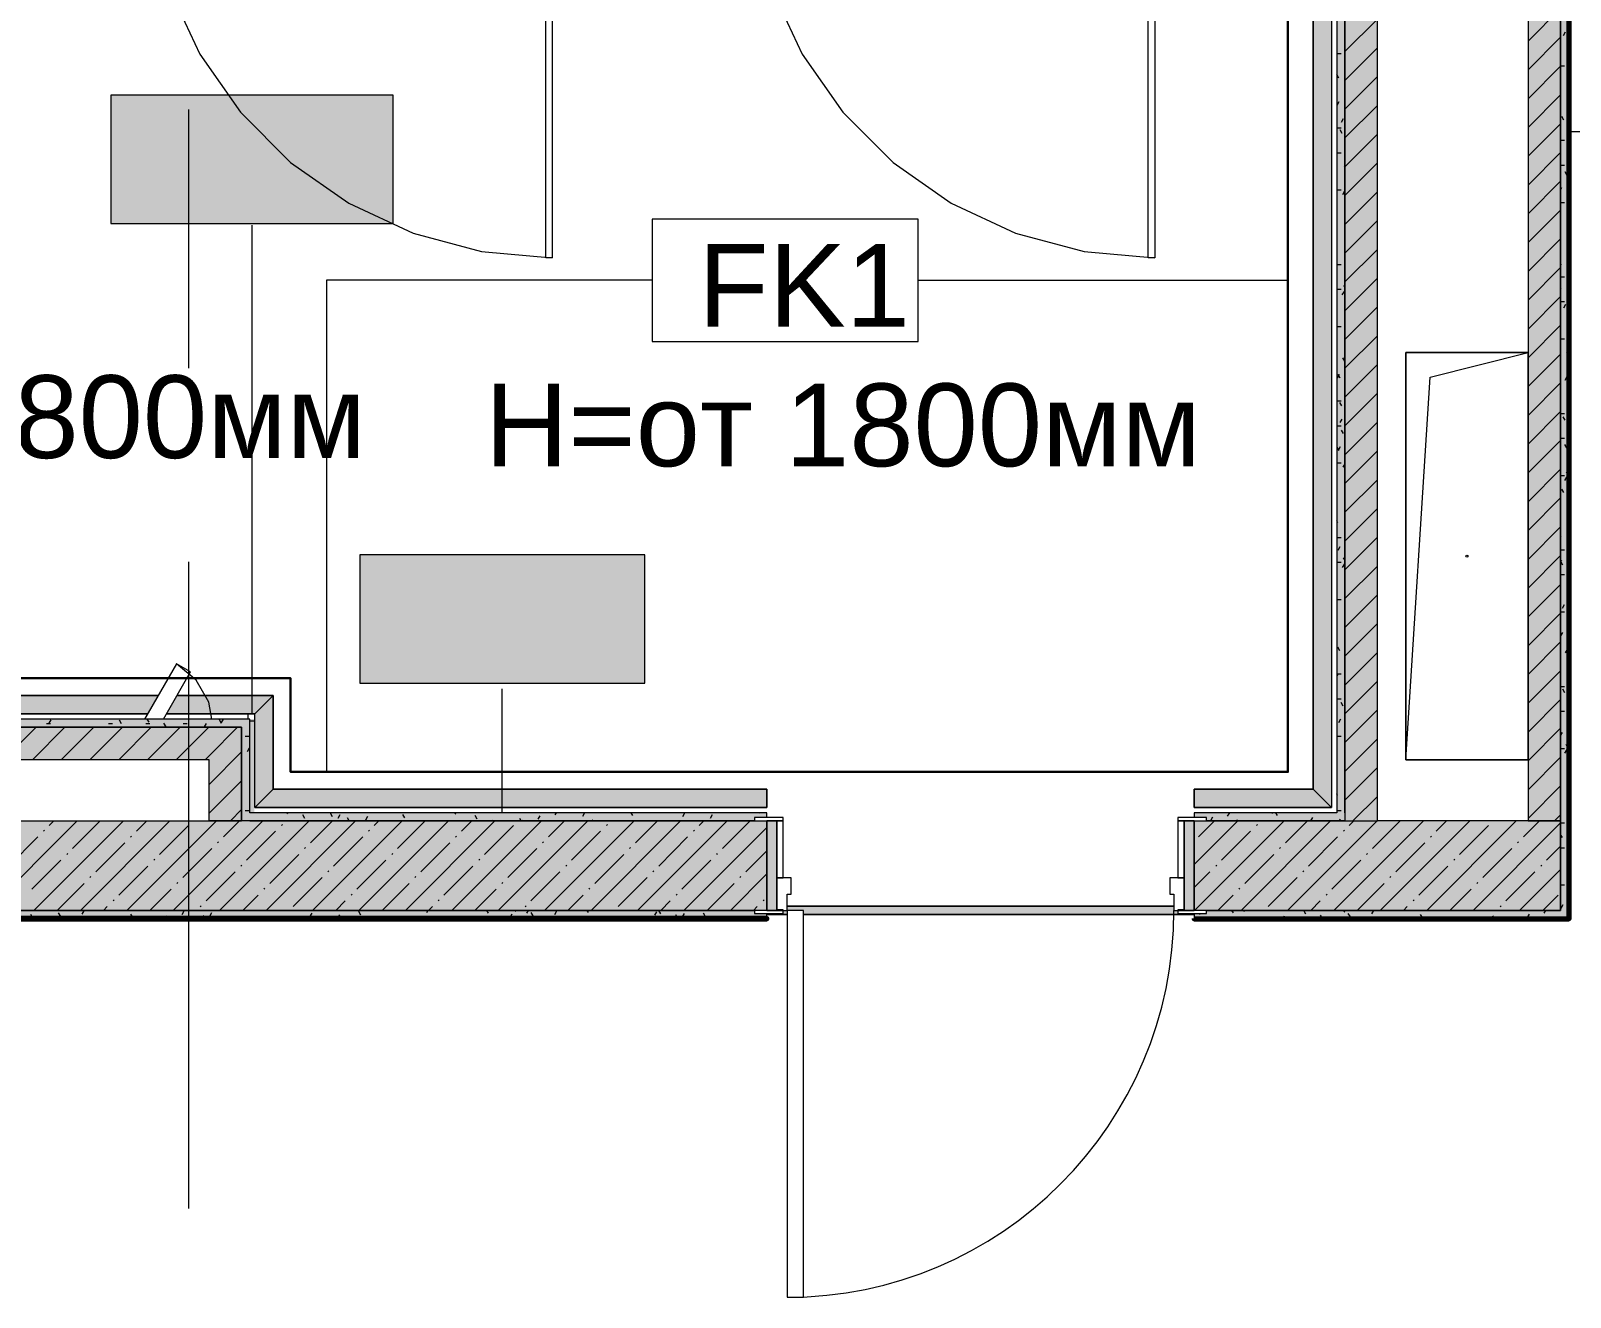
# Model space of a CAD drawing. Header units: millimetres. Extents: x -3817 to 677485, y -22715 to 103890.
# Drawn here: x 442851 to 446632, y 6149 to 9259 of the extents above; entities that cross this region are included whole.
import ezdxf

# ---------------------------------------------------------------- set-up
doc = ezdxf.new("R2010")
doc.units = ezdxf.units.MM
doc.layers.add('PDF _Геометрия', color=7, linetype='Continuous', true_color=0x1d1d1d)
doc.layers.add('PDF _Сплошная заливка', color=7, linetype='Continuous', true_color=0xffffff)
doc.layers.add('PDF _Текст', color=7, linetype='Continuous')
doc.styles.add('PDF GOST-Common', font='arial.ttf')

msp = doc.modelspace()

# ---------------------------------------------------------------- hatches: boundary and pattern name
at = {"layer": 'PDF _Сплошная заливка', "transparency": 33554559}
for points in [[(446078.6, 7319), (446158.6, 7319), (446158.6, 12299), (446078.6, 12299), (446078.6, 7339)], [(446528.6, 7319), (446608.6, 7319), (446608.6, 12299), (446528.6, 12299), (446528.6, 10137.9)], [(446608.6, 7099), (446628.6, 7099), (446628.6, 12278.5), (446608.6, 12279), (446608.6, 10137.9)], [(446058.6, 7339), (446078.6, 7339), (446078.6, 11899), (446058.6, 11899), (446058.6, 10137.9)], [(442886, 7469), (443288.6, 7469), (443288.6, 7549), (440338.6, 7549), (440338.6, 7469)]]:
    msp.add_hatch(color=256, dxfattribs=at).paths.add_polyline_path(points)
at = {"layer": 'PDF _Сплошная заливка', "true_color": 0xd7cdc4, "transparency": 33554559}
h = msp.add_hatch(color=254, dxfattribs=at)
h.paths.add_polyline_path([(443183.6, 7581.5), (443401.1, 7581.5), (443446.1, 7626.5), (443209.6, 7626.5)], flags=0)
h.paths.add_polyline_path([(443137.4, 7581.5), (443163.4, 7626.5), (440416.1, 7626.5), (440371.1, 7581.5), (443118.6, 7581.5)], flags=0)
at = {"layer": 'PDF _Сплошная заливка', "transparency": 33554559}
h = msp.add_hatch(color=256, dxfattribs=at)
h.paths.add_polyline_path([(446078.6, 7319), (446078.6, 7339), (445708.6, 7339), (445708.6, 7327), (445738.6, 7327), (445738.6, 7319)], flags=0)
h.paths.add_polyline_path([(444179, 7319), (444628.6, 7319.5), (444628.6, 7327), (444658.6, 7327), (444658.6, 7339), (443388.6, 7339), (443388.6, 7319)], flags=0)
h = msp.add_hatch(color=256, dxfattribs=at)
h.paths.add_polyline_path([(439208.6, 7099), (444658.6, 7099), (444658.6, 7319), (439208.6, 7319)], flags=0)
h.paths.add_polyline_path([(446608.6, 7099), (446608.6, 7319), (445708.6, 7319), (445708.6, 7099), (445738.6, 7099)], flags=0)
h = msp.add_hatch(color=256, dxfattribs=at)
h.paths.add_polyline_path([(444658.6, 7079), (444658.6, 7091), (444628.6, 7091), (444628.6, 7099), (439188.6, 7099), (439188.6, 7079), (444179, 7079)], flags=0)
h.paths.add_polyline_path([(446628.6, 7079), (446629.6, 7079), (446628.6, 7099), (445738.6, 7099), (445738.6, 7091), (445708.6, 7091), (445708.6, 7079), (446616.6, 7079)], flags=0)
at = {"layer": 'PDF _Сплошная заливка', "true_color": 0x494949, "transparency": 33554559}
h = msp.add_hatch(color=251, dxfattribs=at)
h.paths.add_polyline_path([(445471.9, 7089), (445668.6, 7091), (445668.6, 7099), (445658.6, 7099), (445658.6, 7109), (444708.6, 7109), (444708.6, 7099), (444748.6, 7099), (444748.6, 7089)], flags=0)
h.paths.add_polyline_path([(444698.6, 7089), (444708.6, 7090.3), (444708.6, 7099), (444698.6, 7099), (444698.6, 7091), (444683.6, 7089)], flags=0)

# ---------------------------------------------------------------- linework, layer by layer
at = {"layer": 'PDF _Геометрия', "color": 9, "lineweight": 9, "true_color": 0xc0c0c0}
for points in [[(439288.6, 11999), (439288.6, 12299), (446528.6, 12299), (446528.6, 7319), (446158.6, 7319), (446158.6, 12299), (446078.6, 12299), (446078.6, 11999)], [(446608.6, 7099), (446608.6, 7319), (446608.6, 12299), (446608.6, 12279)], [(440258.6, 7669), (439288.6, 7669), (439288.6, 7749), (439438.6, 7749), (439438.6, 9899), (439288.6, 9899), (439288.6, 9979), (439518.6, 9979), (439518.6, 7749), (439518.6, 9899), (439518.6, 9979), (439308.6, 9979), (439288.6, 9979), (439288.6, 7319), (443368.6, 7319), (443368.6, 7549), (443288.6, 7549), (443368.6, 7549), (443368.6, 7319), (443288.6, 7319), (443288.6, 7469), (440338.6, 7469), (440338.6, 7319), (440258.6, 7319)]]:
    msp.add_lwpolyline(points, close=True, dxfattribs=at)
at = {"layer": 'PDF _Геометрия', "color": 231, "lineweight": 70, "true_color": 0xff80c0}
for points in [[(445708.6, 7079), (445708.6, 7078), (446628.6, 7078), (446628.6, 7079), (446629.6, 7079), (446629.6, 7099), (446629.6, 12278.5), (446628.6, 12278.5)], [(438508.6, 8519), (438508.6, 8518), (439187.6, 8518), (439187.6, 7079), (439187.6, 7078), (444658.6, 7078), (444658.6, 7079), (439188.6, 7079), (439188.6, 8519)]]:
    msp.add_lwpolyline(points, dxfattribs=at)
at = {"layer": 'PDF _Геометрия', "color": 7, "lineweight": 9}
for points in [[(446629.6, 7099), (446628.6, 7099), (446628.6, 12278.5)], [(446078.6, 11919), (443638.6, 11919), (446078.6, 11919), (446078.6, 11899), (446078.6, 7339), (446078.6, 7319), (445738.6, 7319), (446078.6, 7319), (446158.6, 7319)], [(446046.1, 11886.5), (443619.9, 11886.5), (446046.1, 11886.5), (446046.1, 7351.5)], [(446078.6, 7339), (446078.6, 11899)], [(446001.1, 11841.5), (443593.9, 11841.5), (446001.1, 11841.5), (446001.1, 7396.5)], [(443131.6, 9702), (443131.6, 9718), (443131.6, 9702), (443146.8, 9528.4), (443191.9, 9360), (443265.6, 9202), (443365.6, 9059.2), (443488.8, 8936), (443631.6, 8836), (443789.6, 8762.3), (443958, 8717.2), (444131.6, 8702), (444115.6, 8702), (444115.6, 9702), (444131.6, 9702), (444131.6, 8702)], [(444611.6, 9702), (444611.6, 9718), (444511.6, 9718), (444611.6, 9718), (444611.6, 9702), (444626.8, 9528.4), (444671.9, 9360), (444745.6, 9202), (444845.6, 9059.2), (444968.8, 8936), (445111.6, 8836), (445269.6, 8762.3), (445438, 8717.2), (445611.6, 8702), (445595.6, 8702), (445595.6, 9702), (445611.6, 9702), (445611.6, 8702)], [(446629.1, 9012.2), (447040.1, 9012.2)], [(443394.1, 7584.5), (443394.1, 8782)], [(444377.1, 8646.5), (443577.1, 8646.5), (443577.1, 7439)], [(445030.2, 8646.5), (445938.6, 8646.5)], [(446228.6, 7469), (446288.6, 8409), (446528.6, 8469)], [(440416.1, 7626.5), (443163.4, 7626.5), (440416.1, 7626.5), (440416.1, 7826.5)], [(440371.1, 7581.5), (443137.4, 7581.5), (440371.1, 7581.5), (440371.1, 7781.5)], [(444008.6, 7339), (444008.6, 7643.1)], [(443446.1, 7396.5), (444658.6, 7396.5), (443446.1, 7396.5), (443446.1, 7626.5)], [(443384.1, 7581.5), (443384.1, 7569)], [(443388.6, 7565), (443401.1, 7565)], [(443401.1, 7351.5), (444658.6, 7351.5), (443401.1, 7351.5), (443401.1, 7581.5)], [(440358.6, 7549), (443288.6, 7549), (440358.6, 7549), (440338.6, 7549)], [(444658.6, 7351.5), (444658.6, 7396.5), (444658.6, 7351.5)], [(443388.6, 7319), (444628.6, 7319), (443388.6, 7319), (443368.6, 7319)], [(445708.6, 7079), (446616.6, 7079), (446628.6, 7079)]]:
    msp.add_lwpolyline(points, dxfattribs=at)
at = {"layer": 'PDF _Геометрия', "color": 231, "lineweight": 9, "true_color": 0xff80c0}
for points in [[(446628.6, 12278.5), (446628.6, 7099)], [(446628.6, 7079), (446616.6, 7079), (445708.6, 7079)]]:
    msp.add_lwpolyline(points, dxfattribs=at)
at = {"layer": 'PDF _Геометрия', "color": 9, "lineweight": 9, "true_color": 0xc0c0c0}
for points in [[(443627.1, 11899), (446058.6, 11899), (446058.6, 7339), (445708.6, 7339), (445708.6, 7327)], [(439188.6, 8519), (439188.6, 7099), (439188.6, 7079), (444658.6, 7079), (444658.6, 7091)], [(444658.6, 7327), (444658.6, 7339), (443388.6, 7339), (443388.6, 7549), (443388.6, 7569), (440358.6, 7569), (440358.6, 7749), (440358.6, 7769), (439626.4, 7769)], [(443288.6, 7469), (443108.6, 7469)], [(444658.6, 7099), (444658.6, 7319)], [(445708.6, 7319), (445708.6, 7099)], [(445708.6, 7091), (445708.6, 7079)], [(446628.6, 7079), (446629.6, 7079), (446629.6, 7099)]]:
    msp.add_lwpolyline(points, dxfattribs=at)
at = {"layer": 'PDF _Геометрия', "color": 7, "lineweight": 9}
for points in [[(446001.1, 7396.5), (446001.1, 11841.5), (446046.1, 11886.5), (446046.1, 7351.5), (445708.6, 7351.5), (445708.6, 7396.5), (445708.6, 7351.5), (446046.1, 7351.5), (446001.1, 7396.5), (445708.6, 7396.5)], [(443741.1, 9101.5), (443047.2, 9101.5), (443047.2, 8786.2), (443741.1, 8786.2)], [(443741.1, 9101.5), (443047.2, 9101.5), (443047.2, 8786.2), (443741.1, 8786.2)], [(445030.2, 8796.5), (444377.1, 8796.5), (444377.1, 8496.5), (445030.2, 8496.5)], [(446528.6, 8469), (446528.6, 7469), (446228.6, 7469), (446228.6, 8469)], [(446528.6, 8469), (446228.6, 8469), (446228.6, 7469), (446528.6, 7469)], [(444358.6, 7972.6), (443658.6, 7972.6), (443658.6, 7657), (444358.6, 7657)], [(443446.1, 7626.5), (443446.1, 7396.5), (443401.1, 7351.5), (443401.1, 7581.5), (443183.6, 7581.5), (443401.1, 7581.5), (443446.1, 7626.5), (443209.6, 7626.5)], [(446528.6, 7319), (446608.6, 7319)], [(439208.6, 7099), (444628.6, 7099)], [(444658.6, 7089), (444708.6, 7089)], [(444708.6, 7109), (445658.6, 7109)], [(444748.6, 7089), (445708.6, 7089)], [(445738.6, 7099), (446608.6, 7099)]]:
    msp.add_lwpolyline(points, close=True, dxfattribs=at)
at = {"layer": 'PDF _Геометрия', "color": 231, "lineweight": 30, "true_color": 0xff80c0}
msp.add_lwpolyline([(445938.6, 11799), (439408.6, 11799), (439408.6, 10099), (439638.6, 10099), (439638.6, 7869), (440458.6, 7869), (440458.6, 7669), (443488.6, 7669), (443488.6, 7439), (445938.6, 7439)], close=True, dxfattribs=at)
at = {"layer": 'PDF _Геометрия', "lineweight": 9}
for points in [[(446528.6, 9234), (446608.6, 9314)], [(446078.6, 9208.3), (446158.6, 9288.3)], [(446528.6, 9163.3), (446608.6, 9243.3)], [(446078.6, 9137.6), (446158.6, 9217.6)], [(446528.6, 9092.6), (446608.6, 9172.6)], [(446078.6, 9066.8), (446158.6, 9146.8)], [(446078.6, 8996.1), (446158.6, 9076.1)], [(446528.6, 9021.9), (446608.6, 9101.9)], [(446078.6, 8925.4), (446158.6, 9005.4)], [(446528.6, 8951.2), (446608.6, 9031.2)], [(446078.6, 8854.7), (446158.6, 8934.7)], [(446528.6, 8880.4), (446608.6, 8960.4)], [(446528.6, 8809.7), (446608.6, 8889.7)], [(446078.6, 8784), (446158.6, 8864)], [(446528.6, 8739), (446608.6, 8819)], [(446078.6, 8713.3), (446158.6, 8793.3)], [(446528.6, 8668.3), (446608.6, 8748.3)], [(446078.6, 8642.6), (446158.6, 8722.6)], [(446528.6, 8597.6), (446608.6, 8677.6)], [(446078.6, 8571.9), (446158.6, 8651.9)], [(446528.6, 8526.9), (446608.6, 8606.9)], [(446078.6, 8501.2), (446158.6, 8581.2)], [(446078.6, 8430.4), (446158.6, 8510.4)], [(446528.6, 8456.2), (446608.6, 8536.2)], [(446078.6, 8359.7), (446158.6, 8439.7)], [(446528.6, 8385.5), (446608.6, 8465.5)], [(446078.6, 8289), (446158.6, 8369)], [(446528.6, 8314.8), (446608.6, 8394.8)], [(446528.6, 8244.1), (446608.6, 8324.1)], [(446078.6, 8218.3), (446158.6, 8298.3)], [(446528.6, 8173.3), (446608.6, 8253.3)], [(446078.6, 8147.6), (446158.6, 8227.6)], [(446528.6, 8102.6), (446608.6, 8182.6)], [(446078.6, 8076.9), (446158.6, 8156.9)], [(446528.6, 8031.9), (446608.6, 8111.9)], [(446078.6, 8006.2), (446158.6, 8086.2)], [(446528.6, 7961.2), (446608.6, 8041.2)], [(446078.6, 7935.5), (446158.6, 8015.5)], [(446078.6, 7864.8), (446158.6, 7944.8)], [(446528.6, 7890.5), (446608.6, 7970.5)], [(446078.6, 7794.1), (446158.6, 7874.1)], [(446528.6, 7819.8), (446608.6, 7899.8)], [(446528.6, 7749.1), (446608.6, 7829.1)], [(446078.6, 7723.3), (446158.6, 7803.3)], [(446528.6, 7678.4), (446608.6, 7758.4)], [(446078.6, 7652.6), (446158.6, 7732.6)], [(446528.6, 7607.7), (446608.6, 7687.7)], [(446078.6, 7581.9), (446158.6, 7661.9)], [(446528.6, 7536.9), (446608.6, 7616.9)], [(446078.6, 7511.2), (446158.6, 7591.2)], [(442783.7, 7469), (442863.7, 7549)], [(442854.5, 7469), (442934.5, 7549)], [(442925.2, 7469), (443005.2, 7549)], [(442995.9, 7469), (443075.9, 7549)], [(443066.6, 7469), (443146.6, 7549)], [(443137.3, 7469), (443217.3, 7549)], [(443208, 7469), (443288, 7549)], [(443278.7, 7469), (443288.6, 7478.9), (443358.7, 7549)], [(446528.6, 7466.2), (446608.6, 7546.2)], [(443288.6, 7408.2), (443368.6, 7488.2)], [(446078.6, 7440.5), (446158.6, 7520.5)], [(446528.6, 7395.5), (446608.6, 7475.5)], [(443288.6, 7337.5), (443368.6, 7417.5)], [(446078.6, 7369.8), (446158.6, 7449.8)], [(446098.6, 7319), (446158.6, 7379.1)], [(446528.6, 7324.8), (446608.6, 7404.8)], [(443340.8, 7319), (443368.6, 7346.8)], [(442744.3, 7099), (442964.3, 7319)], [(442858.3, 7099), (443078.3, 7319)], [(442896.1, 7307.8), (442907.2, 7319)], [(442953.1, 7250.8), (443021.3, 7319)], [(442972.4, 7099), (443192.4, 7319)], [(443086.4, 7099), (443306.4, 7319)], [(443109.9, 7293.6), (443135.3, 7319)], [(443166.9, 7236.5), (443238.2, 7307.8)], [(443200.5, 7099), (443420.5, 7319)], [(443314.5, 7099), (443534.5, 7319)], [(443323.8, 7279.3), (443363.4, 7319)], [(443428.6, 7099), (443648.6, 7319)], [(443466.3, 7307.8), (443468.7, 7310.2)], [(443537.6, 7265.1), (443591.5, 7319)], [(443542.6, 7099), (443762.6, 7319)], [(443656.7, 7099), (443876.7, 7319)], [(443694.4, 7307.8), (443705.6, 7319)], [(443751.4, 7250.8), (443819.6, 7319)], [(443770.7, 7099), (443990.7, 7319)], [(443884.8, 7099), (444104.8, 7319)], [(443908.3, 7293.6), (443933.7, 7319)], [(443965.3, 7236.5), (444036.6, 7307.8)], [(443998.8, 7099), (444218.8, 7319)], [(444112.9, 7099), (444332.9, 7319)], [(444122.1, 7279.3), (444161.8, 7319)], [(444226.9, 7099), (444446.9, 7319)], [(444264.7, 7307.8), (444267, 7310.2)], [(444335.9, 7265.1), (444389.9, 7319)], [(444341, 7099), (444561, 7319)], [(444455, 7099), (444658.6, 7302.6)], [(444492.8, 7307.8), (444503.9, 7319)], [(444549.8, 7250.8), (444618, 7319)], [(445708.6, 7212.1), (445815.5, 7319)], [(445709.5, 7099), (445929.5, 7319)], [(445718.8, 7279.3), (445758.5, 7319)], [(445823.6, 7099), (446043.6, 7319)], [(445861.3, 7307.8), (445863.7, 7310.2)], [(445932.6, 7265.1), (445986.6, 7319)], [(445937.6, 7099), (446157.6, 7319)], [(446051.7, 7099), (446271.7, 7319)], [(446089.4, 7307.8), (446100.6, 7319)], [(446146.5, 7250.8), (446214.7, 7319)], [(446165.7, 7099), (446385.7, 7319)], [(446279.8, 7099), (446499.8, 7319)], [(446303.3, 7293.6), (446328.7, 7319)], [(446360.3, 7236.5), (446431.6, 7307.8)], [(446393.8, 7099), (446608.6, 7313.8)], [(446517.1, 7279.3), (446556.8, 7319)], [(446593.5, 7319), (446608.6, 7334.1)], [(442796.3, 7208), (442867.6, 7279.3)], [(442881.8, 7293.6), (442884.2, 7295.9)], [(443010.1, 7193.8), (443081.4, 7265.1)], [(443095.7, 7279.3), (443098, 7281.7)], [(443309.5, 7265.1), (443311.9, 7267.4)], [(443380.8, 7222.3), (443452.1, 7293.6)], [(443594.6, 7208), (443665.9, 7279.3)], [(443680.2, 7293.6), (443682.5, 7295.9)], [(443808.5, 7193.8), (443879.7, 7265.1)], [(443894, 7279.3), (443896.4, 7281.7)], [(444107.8, 7265.1), (444110.2, 7267.4)], [(444179.1, 7222.3), (444250.4, 7293.6)], [(444393, 7208), (444464.2, 7279.3)], [(444478.5, 7293.6), (444480.9, 7295.9)], [(445775.8, 7222.3), (445847.1, 7293.6)], [(445989.7, 7208), (446060.9, 7279.3)], [(446075.2, 7293.6), (446077.6, 7295.9)], [(446203.5, 7193.8), (446274.8, 7265.1)], [(446289, 7279.3), (446291.4, 7281.7)], [(446502.9, 7265.1), (446505.2, 7267.4)], [(442938.8, 7236.5), (442941.2, 7238.9)], [(443152.7, 7222.3), (443155, 7224.7)], [(443224, 7179.5), (443295.2, 7250.8)], [(443437.8, 7165.3), (443509.1, 7236.5)], [(443523.3, 7250.8), (443525.7, 7253.2)], [(443737.2, 7236.5), (443739.6, 7238.9)], [(443951, 7222.3), (443953.4, 7224.7)], [(444022.3, 7179.5), (444093.6, 7250.8)], [(444236.1, 7165.3), (444307.4, 7236.5)], [(444321.7, 7250.8), (444324.1, 7253.2)], [(444535.5, 7236.5), (444537.9, 7238.9)], [(444606.8, 7193.8), (444658.6, 7245.6)], [(445832.8, 7165.3), (445904.1, 7236.5)], [(445918.4, 7250.8), (445920.7, 7253.2)], [(446132.2, 7236.5), (446134.6, 7238.9)], [(446346.1, 7222.3), (446348.4, 7224.7)], [(446417.3, 7179.5), (446488.6, 7250.8)], [(446574.2, 7222.3), (446608.6, 7256.8)], [(442853.3, 7151), (442924.6, 7222.3)], [(443067.1, 7136.8), (443138.4, 7208)], [(443281, 7122.5), (443352.3, 7193.8)], [(443366.5, 7208), (443368.9, 7210.4)], [(443580.4, 7193.8), (443582.7, 7196.2)], [(443651.6, 7151), (443722.9, 7222.3)], [(443865.5, 7136.8), (443936.8, 7208)], [(444079.3, 7122.5), (444150.6, 7193.8)], [(444164.9, 7208), (444167.2, 7210.4)], [(444378.7, 7193.8), (444381.1, 7196.2)], [(444450, 7151), (444521.3, 7222.3)], [(444569.1, 7099), (444658.6, 7188.6)], [(445708.6, 7155.1), (445747.3, 7193.8)], [(445761.6, 7208), (445763.9, 7210.4)], [(445975.4, 7193.8), (445977.8, 7196.2)], [(446046.7, 7151), (446118, 7222.3)], [(446260.5, 7136.8), (446331.8, 7208)], [(446474.4, 7122.5), (446545.6, 7193.8)], [(446507.9, 7099), (446608.6, 7199.8)], [(446559.9, 7208), (446562.3, 7210.4)], [(442915.3, 7099), (442981.6, 7165.3)], [(442995.9, 7179.5), (442998.2, 7181.9)], [(443143.4, 7099), (443195.4, 7151)], [(443209.7, 7165.3), (443212.1, 7167.6)], [(443423.5, 7151), (443425.9, 7153.4)], [(443494.8, 7108.2), (443566.1, 7179.5)], [(443713.7, 7099), (443779.9, 7165.3)], [(443794.2, 7179.5), (443796.6, 7181.9)], [(443941.8, 7099), (443993.8, 7151)], [(444008, 7165.3), (444010.4, 7167.6)], [(444221.9, 7151), (444224.3, 7153.4)], [(444293.2, 7108.2), (444364.5, 7179.5)], [(444512, 7099), (444578.3, 7165.3)], [(444592.5, 7179.5), (444594.9, 7181.9)], [(445818.6, 7151), (445820.9, 7153.4)], [(445889.9, 7108.2), (445961.1, 7179.5)], [(446108.7, 7099), (446175, 7165.3)], [(446189.2, 7179.5), (446191.6, 7181.9)], [(446336.8, 7099), (446388.8, 7151)], [(446403.1, 7165.3), (446405.5, 7167.6)], [(443052.9, 7122.5), (443055.3, 7124.9)], [(443266.7, 7108.2), (443269.1, 7110.6)], [(443371.5, 7099), (443409.3, 7136.8)], [(443599.6, 7099), (443623.1, 7122.5)], [(443637.4, 7136.8), (443639.8, 7139.1)], [(443851.2, 7122.5), (443853.6, 7124.9)], [(444065.1, 7108.2), (444067.4, 7110.6)], [(444169.9, 7099), (444207.6, 7136.8)], [(444398, 7099), (444421.5, 7122.5)], [(444435.7, 7136.8), (444438.1, 7139.1)], [(444649.6, 7122.5), (444651.9, 7124.9)], [(445766.6, 7099), (445804.3, 7136.8)], [(445994.7, 7099), (446018.2, 7122.5)], [(446032.4, 7136.8), (446034.8, 7139.1)], [(446246.3, 7122.5), (446248.6, 7124.9)], [(446460.1, 7108.2), (446462.5, 7110.6)], [(446564.9, 7099), (446602.7, 7136.8)], [(443029.4, 7099), (443038.6, 7108.2)], [(443827.7, 7099), (443837, 7108.2)], [(444626.1, 7099), (444635.3, 7108.2)], [(446222.8, 7099), (446232, 7108.2)]]:
    msp.add_lwpolyline(points, dxfattribs=at)
at = {"layer": 'PDF _Геометрия', "color": 253, "lineweight": 9, "true_color": 0x9b9b9b}
for points in [[(446620.1, 9255.9), (446615.1, 9247.2)], [(446059.2, 9203.7), (446069.3, 9203.7)], [(446628.6, 9209.7), (446626.2, 9205.6)], [(446064.1, 9143.3), (446059.1, 9152)], [(446608.6, 9173.2), (446617.9, 9173.2)], [(446063.6, 9084.5), (446058.6, 9075.9)], [(446074.8, 9042.9), (446069.7, 9034.2)], [(446616.5, 9039.9), (446611.5, 9048.6)], [(446059.2, 9020.8), (446069.3, 9020.8)], [(446072.3, 9007.2), (446067.2, 9015.9)], [(446608.6, 8990.4), (446617.9, 8990.4)], [(446059.2, 8959.9), (446069.3, 8959.9)], [(446078.6, 8927.7), (446076.8, 8924.5)], [(446608.6, 8929.4), (446617.9, 8929.4)], [(446624.7, 8903.8), (446619.7, 8912.6)], [(446059.2, 8868.4), (446069.3, 8868.4)], [(446077.8, 8865.2), (446072.7, 8856.5)], [(446610.9, 8874.1), (446608.6, 8870.3)], [(446608.6, 8838), (446617.9, 8838)], [(446628.6, 8783), (446628.1, 8782.1)], [(446059.2, 8685.6), (446069.3, 8685.6)], [(446610.5, 8684.5), (446608.6, 8687.8)], [(446059.2, 8624.6), (446069.3, 8624.6)], [(446078.6, 8630.4), (446076.5, 8634.1)], [(446608.6, 8655.1), (446617.9, 8655.1)], [(446609.8, 8628.4), (446608.6, 8626.4)], [(446076.7, 8619.4), (446071.6, 8610.7)], [(446608.6, 8594.1), (446617.9, 8594.1)], [(446620.9, 8586.8), (446615.9, 8578.1)], [(446059.2, 8533.2), (446069.3, 8533.2)], [(446608.6, 8502.7), (446617.9, 8502.7)], [(446628, 8477.1), (446623, 8468.4)], [(446078.5, 8447.7), (446073.5, 8456.4)], [(446064.4, 8415.3), (446059.4, 8406.6)], [(446067.4, 8406.1), (446062.3, 8414.8)], [(446623.9, 8409.1), (446618.9, 8400.3)], [(446059.2, 8350.3), (446069.3, 8350.3)], [(446071.5, 8338.1), (446066.4, 8346.8)], [(446608.6, 8319.8), (446617.9, 8319.8)], [(446628.6, 8348.4), (446625.9, 8353)], [(446059.2, 8289.3), (446069.3, 8289.3)], [(446071.5, 8305.7), (446066.5, 8297)], [(446619.8, 8302.7), (446614.8, 8311.4)], [(446075.5, 8270), (446070.5, 8278.7)], [(446608.6, 8258.8), (446617.9, 8258.8)], [(446064.4, 8228.4), (446059.4, 8237.1)], [(446067.4, 8237.6), (446062.4, 8228.9)], [(446623.9, 8234.7), (446618.9, 8243.4)], [(446059.2, 8197.9), (446069.3, 8197.9)], [(446078.6, 8196), (446073.5, 8187.3)], [(446628, 8166.6), (446622.9, 8175.3)], [(446608.6, 8167.4), (446617.9, 8167.4)], [(446616.8, 8125), (446611.8, 8133.7)], [(446622.8, 8163.3), (446617.8, 8154.6)], [(446061.4, 8050.7), (446058.6, 8055.5)], [(446609.7, 8015.3), (446608.6, 8017.3)], [(446059.2, 8015), (446069.3, 8015)], [(446066.3, 7991.9), (446061.3, 7983.2)], [(446608.6, 7984.5), (446617.9, 7984.5)], [(446059.2, 7954), (446069.3, 7954)], [(446077.5, 7950.3), (446072.4, 7941.5)], [(446078.6, 7959.9), (446075.7, 7965)], [(446610.6, 7959.2), (446608.6, 7955.9)], [(446613.8, 7947.3), (446608.8, 7956)], [(446608.6, 7923.6), (446617.9, 7923.6)], [(446059.2, 7862.6), (446069.3, 7862.6)], [(446608.6, 7832.1), (446617.9, 7832.1)], [(446617.6, 7849.6), (446612.6, 7840.8)], [(446628.6, 7860.7), (446628.1, 7861.6)], [(446613.6, 7781.5), (446608.6, 7773)], [(446066.6, 7736.9), (446061.5, 7745.6)], [(446624.7, 7739.9), (446619.7, 7731.2)], [(446061.1, 7678.1), (446058.6, 7673.8)], [(446059.2, 7679.7), (446069.3, 7679.7)], [(446608.6, 7649.2), (446617.9, 7649.2)], [(446619, 7633.5), (446614, 7642.2)], [(446059.2, 7618.8), (446069.3, 7618.8)], [(446074.7, 7600.9), (446069.7, 7609.6)], [(442900, 7567.4), (442895, 7558.7)], [(443031.5, 7568.4), (443031.1, 7569)], [(443073.1, 7557.2), (443068.1, 7566)], [(443141.2, 7561.3), (443136.7, 7569)], [(443318.9, 7558.3), (443313.8, 7567.1)], [(443323.3, 7569), (443318.4, 7560.6)], [(446068.2, 7568.5), (446063.2, 7559.7)], [(446608.6, 7588.3), (446617.9, 7588.3)], [(442889.3, 7557.8), (442899.3, 7557.8)], [(443041.7, 7557.8), (443051.7, 7557.8)], [(443133.1, 7557.8), (443143.2, 7557.8)], [(443182.8, 7550.2), (443177.8, 7558.9)], [(443224.6, 7557.8), (443234.6, 7557.8)], [(443281.8, 7558.2), (443276.8, 7549.5)], [(443377, 7527.3), (443387, 7527.3)], [(446059.2, 7527.3), (446069.3, 7527.3)], [(446612.5, 7535.8), (446608.6, 7529.2)], [(443387.4, 7497.2), (443382.4, 7488.5)], [(446608.6, 7496.8), (446617.9, 7496.8)], [(446623.6, 7494.2), (446618.6, 7485.4)], [(446627.2, 7497.5), (446622.1, 7506.2)], [(446060.6, 7381.5), (446058.6, 7384.9)], [(443377, 7344.4), (443387, 7344.4)], [(443482.4, 7336), (443480.7, 7339)], [(443592.1, 7328.9), (443587.1, 7337.7)], [(443894.4, 7339), (443892.1, 7335)], [(444140.8, 7339), (444137.8, 7333.9)], [(444210.9, 7338.5), (444205.9, 7329.8)], [(444329.3, 7332.2), (444325.4, 7339)], [(444456.6, 7337.5), (444451.6, 7328.7)], [(444643.1, 7337.4), (444642.1, 7339)], [(445794.9, 7339), (445789.9, 7330.3)], [(445900.5, 7339), (445899.6, 7337.4)], [(445913.4, 7331.7), (445909.2, 7339)], [(446059.2, 7344.4), (446069.3, 7344.4)], [(443524.1, 7324.9), (443519, 7333.6)], [(443609.8, 7333.7), (443604.7, 7325)], [(443633, 7319), (443628.7, 7326.5)], [(443677.8, 7329.6), (443672.8, 7320.9)], [(443769.8, 7326), (443764.8, 7334.7)], [(443947.5, 7323), (443942.5, 7331.7)], [(443985, 7319), (443984.1, 7320.5)], [(444055.4, 7319), (444052.1, 7324.6)], [(444059.6, 7320.3), (444058.8, 7319)], [(444101.2, 7331.5), (444096.2, 7322.8)], [(444231.3, 7319), (444229.8, 7321.6)], [(444305.3, 7319.2), (444305.2, 7319)], [(444524.7, 7333.4), (444519.6, 7324.7)], [(445753.3, 7327.9), (445748.3, 7319.2)], [(445815.1, 7319), (445813.9, 7321.1)], [(445999.1, 7326.8), (445994.6, 7319)], [(446067.1, 7322.7), (446065, 7319)], [(446608.6, 7314), (446617.9, 7314)], [(446613, 7278.1), (446608.6, 7285.7)], [(446608.6, 7253), (446617.9, 7253)], [(446608.6, 7161.6), (446617.9, 7161.6)], [(446614.4, 7112.4), (446609.3, 7103.6)], [(442856, 7079.9), (442850.9, 7088.6)], [(442924, 7084), (442919, 7092.7)], [(442962.1, 7079), (442960.6, 7081.6)], [(442981.1, 7098.3), (442976.1, 7089.6)], [(443101.7, 7081), (443096.7, 7089.7)], [(443185.2, 7086), (443181.2, 7079)], [(443226.9, 7097.2), (443221.8, 7088.5)], [(443278.9, 7079), (443274.4, 7086.7)], [(443294.9, 7093.1), (443289.9, 7084.4)], [(443384.4, 7079), (443384.1, 7079.7)], [(443540.6, 7092), (443535.6, 7083.3)], [(443608.7, 7087.9), (443603.6, 7079.2)], [(443619.6, 7098.4), (443619.3, 7099)], [(443661.2, 7087.3), (443656.2, 7096)], [(443826.2, 7099), (443823, 7093.4)], [(443975, 7092.5), (443971.2, 7099)], [(444032.1, 7089.8), (444027.1, 7081.1)], [(444043, 7096.6), (444041.6, 7099)], [(444072.6, 7099), (444068.7, 7092.3)], [(444084.7, 7085.4), (444079.6, 7094.1)], [(444123.5, 7079), (444121.3, 7083)], [(444141.8, 7096.9), (444136.7, 7088.2)], [(444220.7, 7093.6), (444217.6, 7099)], [(444387.5, 7095.8), (444382.5, 7087.1)], [(444398.4, 7090.6), (444393.6, 7099)], [(444440.1, 7079.4), (444435, 7088.1)], [(444455.5, 7091.7), (444450.5, 7083)], [(444508.1, 7083.5), (444503.1, 7092.2)], [(444545.9, 7079), (444544.7, 7081.1)], [(445722.2, 7091), (445720.8, 7088.7)], [(445804.8, 7093.1), (445801.4, 7099)], [(445832.4, 7099), (445830.5, 7095.8)], [(445929.9, 7085.2), (445926.4, 7079)], [(445982.5, 7090.1), (445977.5, 7098.8)], [(445998, 7081.1), (445996.8, 7079)], [(446024.1, 7079), (446019.1, 7087.6)], [(446078.7, 7099), (446076.2, 7094.7)], [(446092.2, 7083), (446087.1, 7091.7)], [(446129.7, 7079), (446128.8, 7080.5)], [(446149.1, 7099), (446144.3, 7090.6)], [(446243.7, 7080), (446243.2, 7079)], [(446269.9, 7080), (446264.8, 7088.7)], [(446446.4, 7079), (446442.5, 7085.7)], [(446531.1, 7090), (446526.1, 7081.3)], [(446571.5, 7099), (446567.7, 7092.5)]]:
    msp.add_lwpolyline(points, dxfattribs=at)
at = {"layer": 'PDF _Геометрия', "color": 253, "lineweight": 9, "true_color": 0xaaaaaa}
for points in [[(443238.6, 8430.9), (443238.6, 9065.9)], [(443238.6, 6367.2), (443238.6, 7954.7)], [(443295.1, 7569), (443287.8, 7610.6), (443256.5, 7664.7), (443208.6, 7704.9)]]:
    msp.add_lwpolyline(points, dxfattribs=at)
at = {"layer": 'PDF _Геометрия', "color": 253, "lineweight": 13, "true_color": 0xaaaaaa}
msp.add_lwpolyline([(443176.4, 7569), (443243.3, 7684.9), (443208.6, 7704.9), (443130.2, 7569)], dxfattribs=at)
for points in [[(444698.6, 7327), (444628.6, 7327), (444628.6, 7319), (444698.6, 7319)], [(444683.6, 7319), (444658.6, 7319), (444658.6, 7099), (444683.6, 7099)], [(444698.6, 7319), (444683.6, 7319), (444683.6, 7179), (444698.6, 7179)], [(445668.6, 7327), (445668.6, 7319), (445738.6, 7319), (445738.6, 7327)], [(445668.6, 7319), (445668.6, 7179), (445683.6, 7179), (445683.6, 7319)], [(445683.6, 7319), (445683.6, 7099), (445708.6, 7099), (445708.6, 7319)], [(444708.6, 7099), (444708.6, 7139), (444718.6, 7139), (444718.6, 7179), (444683.6, 7179), (444683.6, 7099)], [(445658.6, 7099), (445683.6, 7099), (445683.6, 7179), (445648.6, 7179), (445648.6, 7139), (445658.6, 7139)], [(444698.6, 7099), (444628.6, 7099), (444628.6, 7091), (444698.6, 7091)], [(444698.6, 7100), (444683.6, 7100), (444683.6, 7099), (444698.6, 7099)], [(444708.6, 6149), (444748.6, 6149), (444748.6, 7099), (444708.6, 7099)], [(445668.6, 7100), (445668.6, 7099), (445683.6, 7099), (445683.6, 7100)], [(445668.6, 7099), (445668.6, 7091), (445738.6, 7091), (445738.6, 7099)]]:
    msp.add_lwpolyline(points, close=True, dxfattribs=at)
at = {"layer": 'PDF _Геометрия', "color": 7, "lineweight": 9}
msp.add_circle((446378.6, 7969), 2.5, dxfattribs=at)
at = {"layer": 'PDF _Геометрия', "color": 253, "lineweight": 9, "true_color": 0xaaaaaa}
msp.add_arc((444708.6, 7099), 950, 270, 0, dxfattribs=at)
at = {"layer": 'PDF _Сплошная заливка', "color": 254, "lineweight": 35, "true_color": 0xd7cdc4, "transparency": 33554559}
for points in [[(446046.1, 7351.5), (446046.1, 11886.5), (446001.1, 7396.5), (446001.1, 11841.5)], [(443401.1, 7351.5), (443446.1, 7396.5), (443401.1, 7581.5), (443446.1, 7626.5)], [(443401.1, 7351.5), (444658.6, 7351.5), (443446.1, 7396.5), (444658.6, 7396.5)], [(446046.1, 7351.5), (446001.1, 7396.5), (445708.6, 7351.5), (445708.6, 7396.5)]]:
    msp.add_solid(points, dxfattribs=at)
at = {"layer": 'PDF _Сплошная заливка', "color": 254, "lineweight": 35, "true_color": 0xffb9dc, "transparency": 33554559}
msp.add_solid([(446628.6, 7099), (446629.6, 7099), (446628.6, 10137.9)], dxfattribs=at)
at = {"layer": 'PDF _Сплошная заливка', "lineweight": 9, "transparency": 33554559}
for points in [[(443741.1, 9101.5), (443047.2, 9101.5), (443741.1, 8786.2), (443047.2, 8786.2)], [(444358.6, 7972.6), (443658.6, 7972.6), (444358.6, 7657), (443658.6, 7657)]]:
    msp.add_solid(points, dxfattribs=at)
at = {"layer": 'PDF _Сплошная заливка', "lineweight": 35, "transparency": 33554559}
for points in [[(440358.6, 7549), (443388.6, 7549), (440358.6, 7569), (443388.6, 7569)], [(443368.6, 7319), (443368.6, 7549), (443288.6, 7319), (443288.6, 7549)], [(443388.6, 7319), (443388.6, 7549), (443368.6, 7319), (443368.6, 7549)], [(444658.6, 7099), (444683.6, 7099), (444658.6, 7319), (444683.6, 7319)], [(445683.6, 7099), (445708.6, 7099), (445683.6, 7319), (445708.6, 7319)]]:
    msp.add_solid(points, dxfattribs=at)
at = {"layer": 'PDF _Сплошная заливка', "color": 100, "lineweight": 35, "true_color": 0x00ff40, "transparency": 33554559}
msp.add_solid([(443399.6, 7339), (443399.6, 7569), (443388.6, 7339), (443388.6, 7569)], dxfattribs=at)

# ---------------------------------------------------------------- texts
at = {"layer": 'PDF _Текст', "color": 250, "true_color": 0x3c3c3c, "char_height": 203.2, "attachment_point": 4, "style": 'PDF GOST-Common'}
for s, insert in [('FK1', (444489.9, 8633.9)), ('Н=до 1800мм', (441879.4, 8282.2)), ('Н=от 1800мм', (443966, 8290))]:
    msp.add_mtext(s, dxfattribs=dict(at, insert=insert))

doc.saveas('drawing.dxf')
